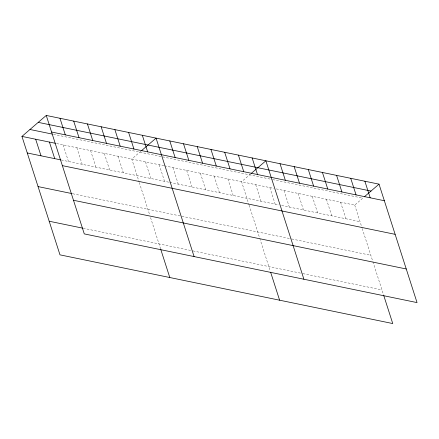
<?xml version="1.0" encoding="UTF-8"?>
<svg xmlns="http://www.w3.org/2000/svg" width="439" height="439" viewBox="0 0 439 439"><rect width="100%" height="100%" fill="white"/><g stroke="black" fill="none" stroke-linecap="round" stroke-linejoin="round"><path stroke-width="0.33" stroke-dasharray="2.19 1.65" d="M140.815 151.268L131.766 159.072L139.086 181.872M250.631 173.937L241.582 181.741L248.897 204.541M276.296 188.907L354.723 205.101L362.74 198.187L272.74 179.606M53.498 134.345L272.098 179.474M56.593 143.553L163.796 165.684M164.449 165.821L273.722 188.38M61.262 159.994L169.114 182.256M169.767 182.394L279.045 204.953M281.613 205.485L360.04 221.673M72.709 193.747L181.219 216.147M181.872 216.284L291.123 238.838M291.765 238.97L370.834 255.295M83.18 228.253L192.337 250.784M192.99 250.921L302.246 273.475M302.888 273.607L381.957 289.932M354.723 205.101L362.043 227.901M362.241 228.521L372.689 261.068M372.898 261.71L383.56 294.915M340.576 202.181L345.899 218.754M326.435 199.262L331.758 215.834M312.294 196.343L317.616 212.915M298.152 193.423L303.47 209.996M284.006 190.504L289.328 207.076M269.864 187.585L275.187 204.157M255.723 184.66L261.046 201.238M249.1 205.167L259.548 237.708M259.756 238.35L270.215 270.934M227.852 178.909L233.175 195.481M214.128 176.077L219.445 192.65M200.398 173.24L205.721 189.813M186.674 170.409L191.991 186.981M172.944 167.572L178.267 184.144M159.22 164.74L164.537 181.312M145.49 161.903L150.813 178.481M139.284 182.492L149.732 215.039M150.555 217.601L160.603 248.886M118.036 156.24L123.359 172.812M104.312 153.403L109.635 169.975M90.582 150.572L95.905 167.144M76.858 147.734L82.181 164.307M63.128 144.903L68.451 161.475"/><path stroke-width="0.66" d="M383.757 295.535L392.751 323.554L59.978 254.85L21.95 136.403L46.249 115.446L379.022 184.15L417.05 302.597L84.277 233.899L46.249 115.446M141.331 150.824L156.064 138.12L194.093 256.568M251.146 173.493L265.875 160.789L303.909 279.242M364.288 196.848L379.022 184.15M38.231 122.36L370.999 191.064M51.566 132.018L384.339 200.722M29.967 129.489L52.192 134.076M21.95 136.403L55.287 143.284M27.273 152.975L60.609 159.856M62.365 165.64L395.133 234.338M38.067 186.591L72.056 193.61M73.483 200.277L406.256 268.981M49.184 221.234L82.521 228.115M364.875 181.23L370.198 197.802M350.734 178.305L356.056 194.883M336.592 175.386L341.91 191.964M322.445 172.467L327.768 189.039M308.304 169.547L313.627 186.12M294.163 166.628L299.486 183.2M280.022 163.709L285.339 180.281M252.151 157.958L257.474 174.53M238.421 155.121L243.744 171.693M270.616 272.18L279.61 300.194M224.697 152.289L230.02 168.861M210.967 149.452L216.29 166.03M197.243 146.621L202.566 163.193M183.518 143.789L188.836 160.361M169.789 140.952L175.112 157.524M142.335 135.283L147.658 151.856M128.611 132.452L133.928 149.024M160.8 249.506L169.794 277.525M114.881 129.615L120.204 146.192M101.157 126.783L106.474 143.355M87.427 123.952L92.75 140.524M73.703 121.115L79.02 137.687M59.973 118.283L65.296 134.855M49.404 142.066L54.727 158.644M35.674 139.234L40.997 155.807"/></g></svg>
